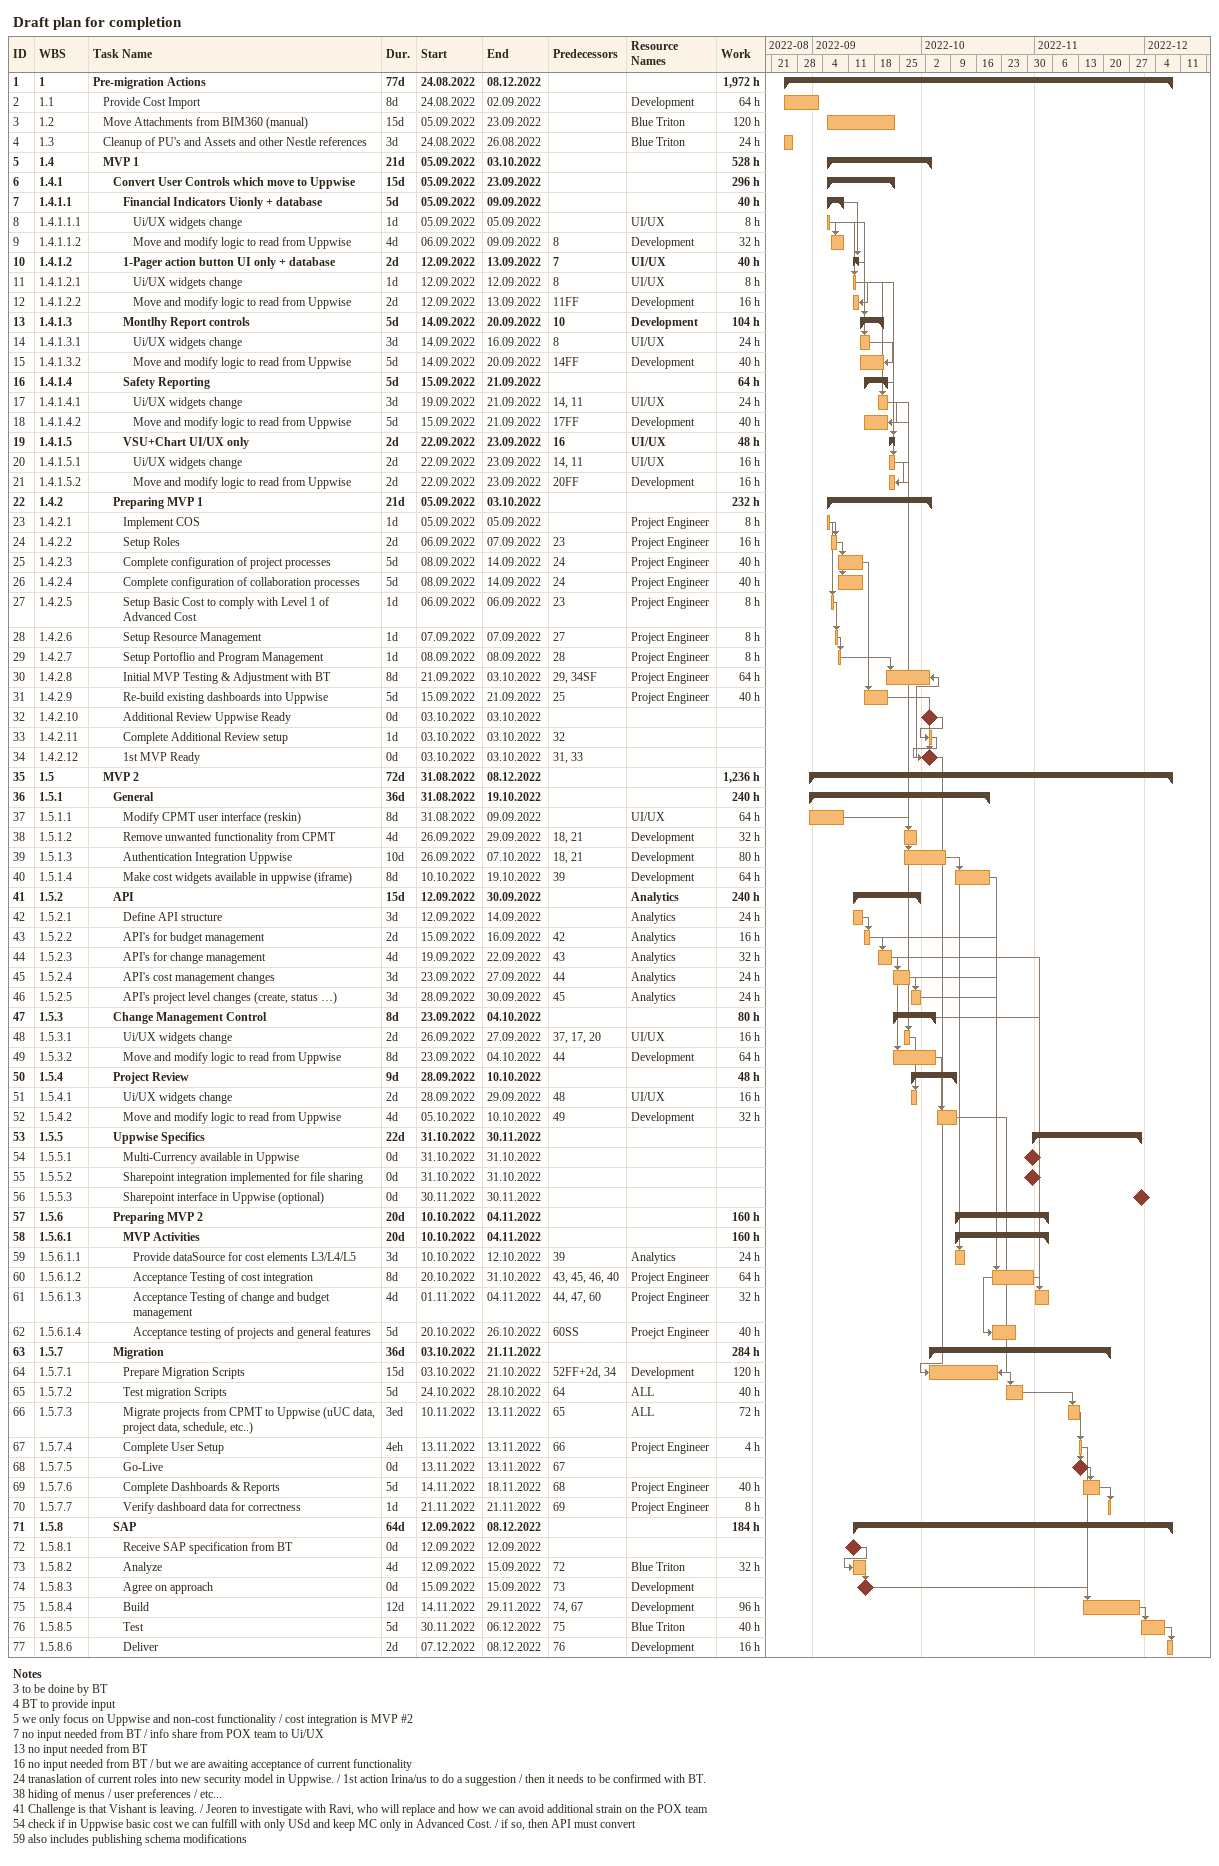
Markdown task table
Draft plan for completion

| ID | WBS | Task | Duration | Start | Finish | Predecessors | Resources | Work (h) |
|---|---|---|---|---|---|---|---|---|
| 1 | 1 | **Pre-migration Actions** | 77d | 2022-08-24 | 2022-12-08 |  |  | 1972 |
| 2 | 1.1 | Provide Cost Import | 8d | 2022-08-24 | 2022-09-02 |  | Development | 64 |
| 3 | 1.2 | Move Attachments from BIM360 (manual) | 15d | 2022-09-05 | 2022-09-23 |  | Blue Triton | 120 |
| 4 | 1.3 | Cleanup of PU's and Assets and other Nestle references | 3d | 2022-08-24 | 2022-08-26 |  | Blue Triton | 24 |
| 5 | 1.4 | **MVP 1** | 21d | 2022-09-05 | 2022-10-03 |  |  | 528 |
| 6 | 1.4.1 | **Convert User Controls which move to Uppwise** | 15d | 2022-09-05 | 2022-09-23 |  |  | 296 |
| 7 | 1.4.1.1 | **Financial Indicators Uionly + database** | 5d | 2022-09-05 | 2022-09-09 |  |  | 40 |
| 8 | 1.4.1.1.1 | Ui/UX widgets change | 1d | 2022-09-05 | 2022-09-05 |  | UI/UX | 8 |
| 9 | 1.4.1.1.2 | Move and modify logic to read from Uppwise | 4d | 2022-09-06 | 2022-09-09 | 8 | Development | 32 |
| 10 | 1.4.1.2 | **1-Pager action button UI only + database** | 2d | 2022-09-12 | 2022-09-13 | 7 | UI/UX | 40 |
| 11 | 1.4.1.2.1 | Ui/UX widgets change | 1d | 2022-09-12 | 2022-09-12 | 8 | UI/UX | 8 |
| 12 | 1.4.1.2.2 | Move and modify logic to read from Uppwise | 2d | 2022-09-12 | 2022-09-13 | 11FF | Development | 16 |
| 13 | 1.4.1.3 | **Montlhy Report controls** | 5d | 2022-09-14 | 2022-09-20 | 10 | Development | 104 |
| 14 | 1.4.1.3.1 | Ui/UX widgets change | 3d | 2022-09-14 | 2022-09-16 | 8 | UI/UX | 24 |
| 15 | 1.4.1.3.2 | Move and modify logic to read from Uppwise | 5d | 2022-09-14 | 2022-09-20 | 14FF | Development | 40 |
| 16 | 1.4.1.4 | **Safety Reporting** | 5d | 2022-09-15 | 2022-09-21 |  |  | 64 |
| 17 | 1.4.1.4.1 | Ui/UX widgets change | 3d | 2022-09-19 | 2022-09-21 | 14, 11 | UI/UX | 24 |
| 18 | 1.4.1.4.2 | Move and modify logic to read from Uppwise | 5d | 2022-09-15 | 2022-09-21 | 17FF | Development | 40 |
| 19 | 1.4.1.5 | **VSU+Chart UI/UX only** | 2d | 2022-09-22 | 2022-09-23 | 16 | UI/UX | 48 |
| 20 | 1.4.1.5.1 | Ui/UX widgets change | 2d | 2022-09-22 | 2022-09-23 | 14, 11 | UI/UX | 16 |
| 21 | 1.4.1.5.2 | Move and modify logic to read from Uppwise | 2d | 2022-09-22 | 2022-09-23 | 20FF | Development | 16 |
| 22 | 1.4.2 | **Preparing MVP 1** | 21d | 2022-09-05 | 2022-10-03 |  |  | 232 |
| 23 | 1.4.2.1 | Implement COS | 1d | 2022-09-05 | 2022-09-05 |  | Project Engineer | 8 |
| 24 | 1.4.2.2 | Setup Roles | 2d | 2022-09-06 | 2022-09-07 | 23 | Project Engineer | 16 |
| 25 | 1.4.2.3 | Complete configuration of project processes | 5d | 2022-09-08 | 2022-09-14 | 24 | Project Engineer | 40 |
| 26 | 1.4.2.4 | Complete configuration of collaboration processes | 5d | 2022-09-08 | 2022-09-14 | 24 | Project Engineer | 40 |
| 27 | 1.4.2.5 | Setup Basic Cost to comply with Level 1 of Advanced Cost | 1d | 2022-09-06 | 2022-09-06 | 23 | Project Engineer | 8 |
| 28 | 1.4.2.6 | Setup Resource Management | 1d | 2022-09-07 | 2022-09-07 | 27 | Project Engineer | 8 |
| 29 | 1.4.2.7 | Setup Portoflio and Program Management | 1d | 2022-09-08 | 2022-09-08 | 28 | Project Engineer | 8 |
| 30 | 1.4.2.8 | Initial MVP Testing & Adjustment with BT | 8d | 2022-09-21 | 2022-10-03 | 29, 34SF | Project Engineer | 64 |
| 31 | 1.4.2.9 | Re-build existing dashboards into Uppwise | 5d | 2022-09-15 | 2022-09-21 | 25 | Project Engineer | 40 |
| 32 | 1.4.2.10 | Additional Review Uppwise Ready | 0d | 2022-10-03 | 2022-10-03 |  |  |  |
| 33 | 1.4.2.11 | Complete Additional Review setup | 1d | 2022-10-03 | 2022-10-03 | 32 |  |  |
| 34 | 1.4.2.12 | 1st MVP Ready | 0d | 2022-10-03 | 2022-10-03 | 31, 33 |  |  |
| 35 | 1.5 | **MVP 2** | 72d | 2022-08-31 | 2022-12-08 |  |  | 1236 |
| 36 | 1.5.1 | **General** | 36d | 2022-08-31 | 2022-10-19 |  |  | 240 |
| 37 | 1.5.1.1 | Modify CPMT user interface (reskin) | 8d | 2022-08-31 | 2022-09-09 |  | UI/UX | 64 |
| 38 | 1.5.1.2 | Remove unwanted functionality from CPMT | 4d | 2022-09-26 | 2022-09-29 | 18, 21 | Development | 32 |
| 39 | 1.5.1.3 | Authentication Integration Uppwise | 10d | 2022-09-26 | 2022-10-07 | 18, 21 | Development | 80 |
| 40 | 1.5.1.4 | Make cost widgets available in uppwise (iframe) | 8d | 2022-10-10 | 2022-10-19 | 39 | Development | 64 |
| 41 | 1.5.2 | **API** | 15d | 2022-09-12 | 2022-09-30 |  | Analytics | 240 |
| 42 | 1.5.2.1 | Define API structure | 3d | 2022-09-12 | 2022-09-14 |  | Analytics | 24 |
| 43 | 1.5.2.2 | API's for budget management | 2d | 2022-09-15 | 2022-09-16 | 42 | Analytics | 16 |
| 44 | 1.5.2.3 | API's for change management | 4d | 2022-09-19 | 2022-09-22 | 43 | Analytics | 32 |
| 45 | 1.5.2.4 | API's cost management changes | 3d | 2022-09-23 | 2022-09-27 | 44 | Analytics | 24 |
| 46 | 1.5.2.5 | API's project level changes (create, status …) | 3d | 2022-09-28 | 2022-09-30 | 45 | Analytics | 24 |
| 47 | 1.5.3 | **Change Management Control** | 8d | 2022-09-23 | 2022-10-04 |  |  | 80 |
| 48 | 1.5.3.1 | Ui/UX widgets change | 2d | 2022-09-26 | 2022-09-27 | 37, 17, 20 | UI/UX | 16 |
| 49 | 1.5.3.2 | Move and modify logic to read from Uppwise | 8d | 2022-09-23 | 2022-10-04 | 44 | Development | 64 |
| 50 | 1.5.4 | **Project Review** | 9d | 2022-09-28 | 2022-10-10 |  |  | 48 |
| 51 | 1.5.4.1 | Ui/UX widgets change | 2d | 2022-09-28 | 2022-09-29 | 48 | UI/UX | 16 |
| 52 | 1.5.4.2 | Move and modify logic to read from Uppwise | 4d | 2022-10-05 | 2022-10-10 | 49 | Development | 32 |
| 53 | 1.5.5 | **Uppwise Specifics** | 22d | 2022-10-31 | 2022-11-30 |  |  |  |
| 54 | 1.5.5.1 | Multi-Currency available in Uppwise | 0d | 2022-10-31 | 2022-10-31 |  |  |  |
| 55 | 1.5.5.2 | Sharepoint integration implemented for file sharing | 0d | 2022-10-31 | 2022-10-31 |  |  |  |
| 56 | 1.5.5.3 | Sharepoint interface in Uppwise (optional) | 0d | 2022-11-30 | 2022-11-30 |  |  |  |
| 57 | 1.5.6 | **Preparing MVP 2** | 20d | 2022-10-10 | 2022-11-04 |  |  | 160 |
| 58 | 1.5.6.1 | **MVP Activities** | 20d | 2022-10-10 | 2022-11-04 |  |  | 160 |
| 59 | 1.5.6.1.1 | Provide dataSource for cost elements L3/L4/L5 | 3d | 2022-10-10 | 2022-10-12 | 39 | Analytics | 24 |
| 60 | 1.5.6.1.2 | Acceptance Testing of cost integration | 8d | 2022-10-20 | 2022-10-31 | 43, 45, 46, 40 | Project Engineer | 64 |
| 61 | 1.5.6.1.3 | Acceptance Testing of change and budget management | 4d | 2022-11-01 | 2022-11-04 | 44, 47, 60 | Project Engineer | 32 |
| 62 | 1.5.6.1.4 | Acceptance testing of projects and general features | 5d | 2022-10-20 | 2022-10-26 | 60SS | Proejct Engineer | 40 |
| 63 | 1.5.7 | **Migration** | 36d | 2022-10-03 | 2022-11-21 |  |  | 284 |
| 64 | 1.5.7.1 | Prepare Migration Scripts | 15d | 2022-10-03 | 2022-10-21 | 52FF+2d, 34 | Development | 120 |
| 65 | 1.5.7.2 | Test migration Scripts | 5d | 2022-10-24 | 2022-10-28 | 64 | ALL | 40 |
| 66 | 1.5.7.3 | Migrate projects from CPMT to Uppwise (uUC data, project data, schedule, etc..) | 3ed | 2022-11-10 | 2022-11-13 | 65 | ALL | 72 |
| 67 | 1.5.7.4 | Complete User Setup | 4eh | 2022-11-13 | 2022-11-13 | 66 | Project Engineer | 4 |
| 68 | 1.5.7.5 | Go-Live | 0d | 2022-11-13 | 2022-11-13 | 67 |  |  |
| 69 | 1.5.7.6 | Complete Dashboards & Reports | 5d | 2022-11-14 | 2022-11-18 | 68 | Project Engineer | 40 |
| 70 | 1.5.7.7 | Verify dashboard data for correctness | 1d | 2022-11-21 | 2022-11-21 | 69 | Project Engineer | 8 |
| 71 | 1.5.8 | **SAP** | 64d | 2022-09-12 | 2022-12-08 |  |  | 184 |
| 72 | 1.5.8.1 | Receive SAP specification from BT | 0d | 2022-09-12 | 2022-09-12 |  |  |  |
| 73 | 1.5.8.2 | Analyze | 4d | 2022-09-12 | 2022-09-15 | 72 | Blue Triton | 32 |
| 74 | 1.5.8.3 | Agree on approach | 0d | 2022-09-15 | 2022-09-15 | 73 | Development |  |
| 75 | 1.5.8.4 | Build | 12d | 2022-11-14 | 2022-11-29 | 74, 67 | Development | 96 |
| 76 | 1.5.8.5 | Test | 5d | 2022-11-30 | 2022-12-06 | 75 | Blue Triton | 40 |
| 77 | 1.5.8.6 | Deliver | 2d | 2022-12-07 | 2022-12-08 | 76 | Development | 16 |

Notes
- 3: to be doine by BT
- 4: BT to provide input
- 5: we only focus on Uppwise and non-cost functionality / cost integration is MVP #2
- 7: no input needed from BT / info share from POX team to Ui/UX
- 13: no input needed from BT
- 16: no input needed from BT / but we are awaiting acceptance of current functionality
- 24: tranaslation of current roles into new security model in Uppwise. / 1st action Irina/us to do a suggestion / then it needs to be confirmed with BT.
- 38: hiding of menus / user preferences / etc...
- 41: Challenge is that Vishant is leaving. / Jeoren to investigate with Ravi, who will replace and how we can avoid additional strain on the POX team
- 54: check if in Uppwise basic cost we can fulfill with only USd and keep MC only in Advanced Cost. / if so, then API must convert
- 59: also includes publishing schema modifications
